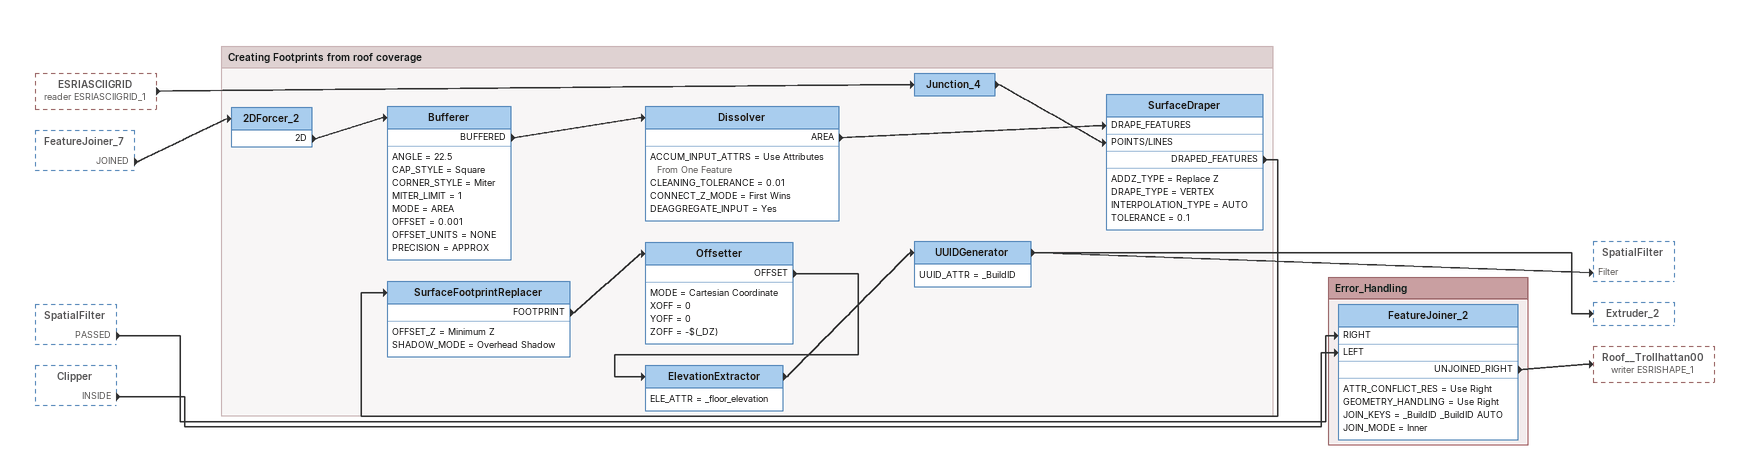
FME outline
ESRIASCIIGRID (reader ESRIASCIIGRID_1) [outside]
    -> Junction_4
FeatureJoiner_7 [outside]
    JOINED -> 2DForcer_2
SpatialFilter [outside]
    PASSED -> FeatureJoiner_2 [RIGHT]
Clipper [outside]
    INSIDE -> FeatureJoiner_2 [LEFT]

Bookmark: Creating Footprints from roof coverage
2DForcer_2
    2D -> Bufferer
Bufferer
    ANGLE = 22.5
    CAP_STYLE = Square
    CORNER_STYLE = Miter
    MITER_LIMIT = 1
    MODE = AREA
    OFFSET = 0.001
    OFFSET_UNITS = NONE
    PRECISION = APPROX
    BUFFERED -> Dissolver
Dissolver
    ACCUM_INPUT_ATTRS = Use Attributes From One Feature
    CLEANING_TOLERANCE = 0.01
    CONNECT_Z_MODE = First Wins
    DEAGGREGATE_INPUT = Yes
    AREA -> SurfaceDraper [DRAPE_FEATURES]
Junction_4
    -> SurfaceDraper [POINTS/LINES]
SurfaceDraper
    ADDZ_TYPE = Replace Z
    DRAPE_TYPE = VERTEX
    INTERPOLATION_TYPE = AUTO
    TOLERANCE = 0.1
    DRAPED_FEATURES -> SurfaceFootprintReplacer
SurfaceFootprintReplacer
    OFFSET_Z = Minimum Z
    SHADOW_MODE = Overhead Shadow
    FOOTPRINT -> Offsetter
Offsetter
    MODE = Cartesian Coordinate
    XOFF = 0
    YOFF = 0
    ZOFF = -$(_DZ)
    OFFSET -> ElevationExtractor
ElevationExtractor
    ELE_ATTR = _floor_elevation
    -> UUIDGenerator
UUIDGenerator
    UUID_ATTR = _BuildID
    -> SpatialFilter [Filter]
    -> Extruder_2

Bookmark: Error_Handling
FeatureJoiner_2
    ATTR_CONFLICT_RES = Use Right
    GEOMETRY_HANDLING = Use Right
    JOIN_KEYS = _BuildID _BuildID AUTO
    JOIN_MODE = Inner
    UNJOINED_RIGHT -> Roof__Trollhattan00 (writer ESRISHAPE_1)
